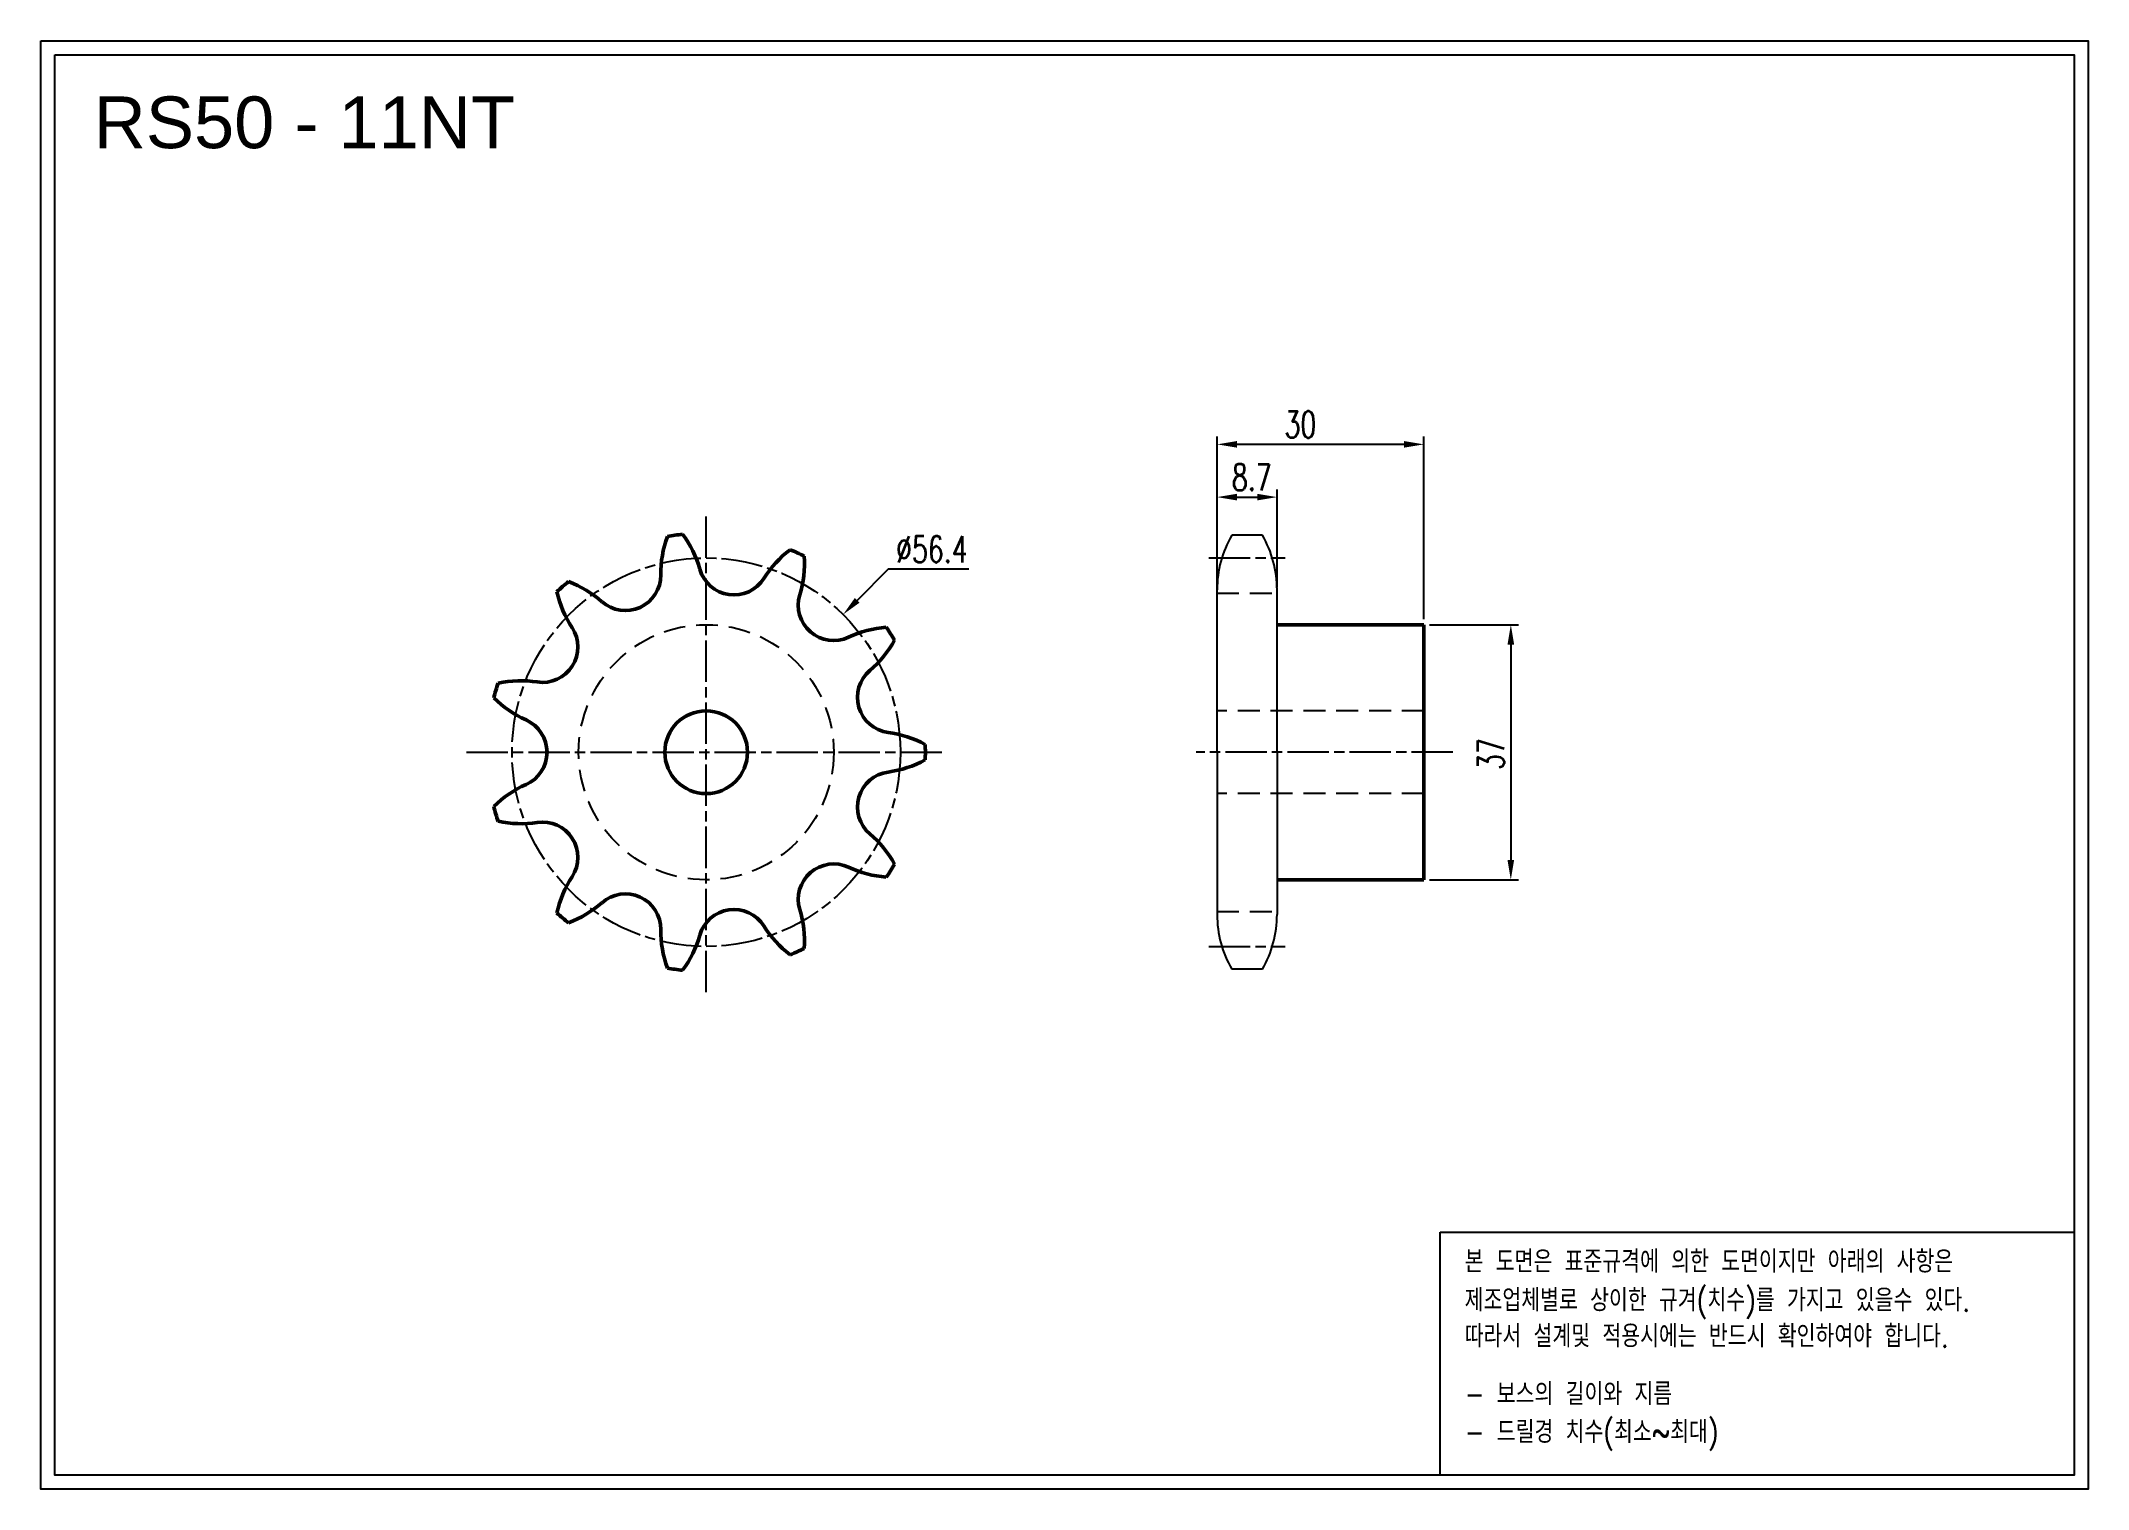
# Model space of a CAD drawing. Header units: millimetres. Extents: x 411 to 708, y 0 to 210.
import ezdxf

# ---------------------------------------------------------------- set-up
doc = ezdxf.new("R2010")
doc.units = ezdxf.units.MM
for name, pattern in [('AM_ISO08W050', [18, 12, -1.5, 3, -1.5]), ('AM_ISO08W050x2', [9, 6, -0.75, 1.5, -0.75]), ('HIDDEN', [9.525, 6.35, -3.175])]:
    doc.linetypes.add(name, pattern=pattern)
for name, color, linetype, lineweight in [('1', 7, 'Continuous', 50), ('22', 30, 'AM_ISO08W050', 25), ('VIS', 7, 'Continuous', 50)]:
    doc.layers.add(name, color=color, linetype=linetype, lineweight=lineweight)
doc.layers.add('HL', color=2, linetype='HIDDEN')
doc.layers.add('S-DIM', color=7, linetype='Continuous')
doc.styles.add('HAN', font='ROMANS.shx', dxfattribs={"width": 0.7, "bigfont": 'whgtxt.shx'})
doc.styles.add('HSG', font='SIMPLEX.shx', dxfattribs={"width": 0.7, "bigfont": 'HSG.shx'})
doc.styles.get("Standard").update_dxf_attribs({"font": 'arial.ttf'})
doc.dimstyles.new('APP4', dxfattribs={"dimscale": 1.6, "dimtxt": 2.4, "dimasz": 1.8, "dimexe": 0.7, "dimexo": 0.5, "dimgap": 0.6, "dimtad": 1, "dimtoh": 1, "dimdec": 1, "dimrnd": 0.01, "dimzin": 9, "dimdsep": 46, "dimtxsty": 'HSG', "dimcen": 0, "dimclrd": 1, "dimclre": 1, "dimclrt": 256, "dimazin": 2, "dimtp": 1, "dimtm": 1, "dimtfac": 0.5, "dimtdec": 1, "dimtofl": 0, "dimtmove": 0, "dimatfit": 3, "dimfxl": 0, "dimtvp": 1, "dimtolj": 2, "dimlwd": -1, "dimlwe": -1, "dimarcsym": 0})

# ---------------------------------------------------------------- blocks, each defined once
blk = doc.blocks.new('*D1')
at = {"layer": 'Defpoints', "color": 0, "transparency": 16777216}
for p in [(527.43, 126.83), (487.7, 86.88)]:
    blk.add_point(p, dxfattribs=at)
at = {"layer": 'S-DIM', "color": 1, "transparency": 16777216}
for p, q in [((533.96, 133.4), (529.46, 128.87)), ((545.68, 133.4), (533.96, 133.4))]:
    blk.add_line(p, q, dxfattribs=at)
blk.add_solid([(529.12, 129.21), (529.8, 128.53), (527.43, 126.83)], dxfattribs=at)
at = {"layer": 'S-DIM', "transparency": 16777216, "insert": (540.3, 136.28), "char_height": 3.84, "attachment_point": 5, "style": 'HSG'}
blk.add_mtext('\\A2;∅56.4', dxfattribs=at)
blk = doc.blocks.new('*D2')
at = {"layer": 'Defpoints', "color": 0, "transparency": 16777216}
for p in [(590.38, 143.85), (581.68, 129.94), (590.38, 129.94)]:
    blk.add_point(p, dxfattribs=at)
at = {"layer": 'S-DIM', "color": 1, "transparency": 16777216}
for p, q in [((581.68, 130.74), (581.68, 144.97)), ((584.56, 143.85), (587.5, 143.85)), ((590.38, 130.74), (590.38, 144.97))]:
    blk.add_line(p, q, dxfattribs=at)
for points in [[(584.56, 144.33), (584.56, 143.37), (581.68, 143.85)], [(587.5, 144.33), (587.5, 143.37), (590.38, 143.85)]]:
    blk.add_solid(points, dxfattribs=at)
at = {"layer": 'S-DIM', "transparency": 16777216, "insert": (586.71, 146.73), "char_height": 3.84, "attachment_point": 5, "style": 'HSG'}
blk.add_mtext('\\A2;8.7', dxfattribs=at)
blk = doc.blocks.new('*D3')
at = {"layer": 'Defpoints', "color": 0, "transparency": 16777216}
for p in [(581.68, 151.5), (581.68, 125.35), (611.68, 125.35)]:
    blk.add_point(p, dxfattribs=at)
at = {"layer": 'S-DIM', "color": 1, "transparency": 16777216}
for p, q in [((581.68, 126.15), (581.68, 152.62)), ((608.8, 151.5), (584.56, 151.5)), ((611.68, 126.15), (611.68, 152.62))]:
    blk.add_line(p, q, dxfattribs=at)
for points in [[(584.56, 151.98), (584.56, 151.02), (581.68, 151.5)], [(608.8, 151.98), (608.8, 151.02), (611.68, 151.5)]]:
    blk.add_solid(points, dxfattribs=at)
at = {"layer": 'S-DIM', "transparency": 16777216, "insert": (593.77, 154.38), "char_height": 3.84, "attachment_point": 5, "style": 'HSG'}
blk.add_mtext('\\A2;30', dxfattribs=at)
blk = doc.blocks.new('*D4')
at = {"layer": 'Defpoints', "color": 0, "transparency": 16777216}
for p in [(611.68, 125.35), (611.68, 88.35), (624.3, 88.35)]:
    blk.add_point(p, dxfattribs=at)
at = {"layer": 'S-DIM', "color": 1, "transparency": 16777216}
for p, q in [((612.48, 125.35), (625.42, 125.35)), ((624.3, 122.47), (624.3, 91.23)), ((612.48, 88.35), (625.42, 88.35))]:
    blk.add_line(p, q, dxfattribs=at)
for points in [[(623.82, 122.47), (624.78, 122.47), (624.3, 125.35)], [(623.82, 91.23), (624.78, 91.23), (624.3, 88.35)]]:
    blk.add_solid(points, dxfattribs=at)
at = {"layer": 'S-DIM', "transparency": 16777216, "insert": (621.42, 106.59), "char_height": 3.84, "attachment_point": 5, "rotation": 90, "style": 'HSG'}
blk.add_mtext('\\A2;37', dxfattribs=at)

msp = doc.modelspace()

# ---------------------------------------------------------------- linework, layer by layer
for p, q in [((588.26, 138.34), (583.81, 138.34)), ((581.68, 106.85), (581.68, 130.4)), ((590.38, 106.85), (590.38, 130.4)), ((581.68, 106.85), (581.68, 83.31)), ((590.38, 106.85), (590.38, 83.31)), ((588.26, 75.37), (583.81, 75.37))]:
    msp.add_line(p, q)
for points in [[(411.05, 210), (708.05, 210), (708.05, 0), (411.05, 0)], [(413.05, 208), (706.05, 208), (706.05, 2), (413.05, 2)]]:
    msp.add_lwpolyline(points, close=True)
at = {"color": 6}
msp.add_lwpolyline([(614.05, 37.25), (706.05, 37.25), (706.05, 2), (614.05, 2)], close=True, dxfattribs=at)
for centre, start, end in [((597.56, 130.4), 150, 180), ((574.51, 130.4), 0, 30), ((597.56, 83.31), 180, 210), ((574.51, 83.31), 330, 0)]:
    msp.add_arc(centre, 15.87, start, end)
at = {"layer": '1'}
msp.add_circle((507.56, 106.85), 6, dxfattribs=at)
for centre, radius, start, end in [((516.82, 132.69), 15.85, 159.8776, 180.4545), ((507.56, 106.85), 31.8, 96.1693, 100.1944), ((491.4, 129.04), 15.85, 15.9091, 36.486), ((529.32, 123.59), 15.85, 127.1504, 147.7273), ((507.56, 106.85), 31.8, 63.442, 67.4671), ((505.96, 134.25), 15.85, 343.1818, 3.7587), ((507.56, 106.85), 31.8, 128.8965, 132.9216), ((481.97, 116.78), 15.85, 48.6364, 69.2133), ((495.84, 132.53), 5.13, 228.6364, 0.4545), ((511.58, 134.79), 5.13, 195.9091, 327.7273), ((501.38, 133.59), 15.85, 192.6049, 213.1818), ((526.05, 128.18), 5.13, 163.1818, 295), ((483.82, 122.11), 5.13, 261.3636, 33.1818), ((534.91, 109.17), 15.85, 94.4231, 115), ((507.56, 106.85), 31.8, 30.7147, 34.7398), ((521.03, 130.77), 15.85, 310.4545, 331.0314), ((507.56, 106.85), 31.8, 161.6238, 165.6489), ((480.67, 101.37), 15.85, 81.3636, 101.9405), ((534.64, 114.8), 5.13, 130.4545, 262.2727), ((487.9, 126.01), 15.85, 225.3322, 245.9091), ((479.34, 106.85), 5.13, 294.0909, 65.9091), ((531.82, 94.01), 15.85, 61.6958, 82.2727), ((507.56, 106.85), 31.8, 357.9874, 2.0126), ((534.64, 98.9), 5.13, 97.7273, 229.5455), ((531.82, 119.69), 15.85, 277.7273, 298.3042), ((487.9, 87.7), 15.85, 114.0909, 134.6678), ((507.56, 106.85), 31.8, 194.3511, 198.3762), ((480.67, 112.34), 15.85, 258.0595, 278.6364), ((483.82, 91.59), 5.13, 326.8182, 98.6364), ((521.03, 82.94), 15.85, 28.9686, 49.5455), ((526.05, 85.52), 5.13, 65, 196.8182), ((534.91, 104.54), 15.85, 245, 265.5769), ((507.56, 106.85), 31.8, 325.2602, 329.2853), ((501.38, 80.11), 15.85, 146.8182, 167.3951), ((495.84, 81.18), 5.13, 359.5455, 131.3636), ((507.56, 106.85), 31.8, 227.0784, 231.1035), ((481.97, 96.93), 15.85, 290.7867, 311.3636), ((511.58, 78.92), 5.13, 32.2727, 164.0909), ((505.96, 79.45), 15.85, 356.2413, 16.8182), ((516.82, 81.01), 15.85, 179.5455, 200.1224), ((491.4, 84.67), 15.85, 323.514, 344.0909), ((529.32, 90.12), 15.85, 212.2727, 232.8496), ((507.56, 106.85), 31.8, 292.5329, 296.558), ((507.56, 106.85), 31.8, 259.8056, 263.8307)]:
    msp.add_arc(centre, radius, start, end, dxfattribs=at)
at = {"layer": '22', "linetype": 'AM_ISO08W050x2'}
for p, q in [((507.56, 72.06), (507.56, 141.65)), ((580.5, 135.03), (591.56, 135.03)), ((472.77, 106.85), (542.36, 106.85)), ((615.9, 106.85), (578.66, 106.85)), ((580.5, 78.68), (591.56, 78.68))]:
    msp.add_line(p, q, dxfattribs=at)
msp.add_circle((507.56, 106.85), 28.17, dxfattribs=at)
at = {"layer": 'HL', "ltscale": 0.5}
for p, q in [((581.68, 129.94), (590.38, 129.94)), ((611.68, 112.85), (581.68, 112.85)), ((611.68, 100.85), (581.68, 100.85)), ((581.68, 83.76), (590.38, 83.76))]:
    msp.add_line(p, q, dxfattribs=at)
msp.add_circle((507.56, 106.85), 18.5, dxfattribs=at)
at = {"layer": 'VIS'}
for p, q in [((611.68, 125.35), (590.38, 125.35)), ((611.68, 125.35), (611.68, 88.35)), ((611.68, 88.35), (590.38, 88.35))]:
    msp.add_line(p, q, dxfattribs=at)

# ---------------------------------------------------------------- texts
msp.add_text('RS50 - 11NT', height=7.5).set_placement((418.7, 194.45))
at = {"color": 6, "style": 'HAN', "width": 0.8}
for s, p in [('본 도면은 표준규격에 의한 도면이지만 아래의 사항은', (617.6, 31.37)), ('제조업체별로 상이한 규겨(치수)를 가지고 있을수 있다.', (617.6, 25.77)), ('따라서 설계및 적용시에는 반드시 확인하여야 합니다.', (617.6, 20.56)), ('- 보스의 길이와 지름', (617.6, 12.17)), ('- 드릴경 치수(최소~최대)', (617.6, 6.66))]:
    msp.add_text(s, height=3.2348, dxfattribs=at).set_placement(p)

# ---------------------------------------------------------------- dimensions: what is measured, and where the dimension line sits
at = {"layer": 'S-DIM', "color": 3}
for base, p1, p2, picture, middle in [((581.68, 151.5), (611.68, 125.35), (581.68, 125.35), '*D3', (593.77, 151.5)), ((590.38, 143.85), (581.68, 129.94), (590.38, 129.94), '*D2', (586.71, 143.85))]:
    dim = msp.add_linear_dim(base=base, p1=p1, p2=p2, dimstyle='APP4', dxfattribs=at)
    dim.commit()
    dim.dimension.update_dxf_attribs({"geometry": picture, "text_midpoint": middle, "dimtype": 128})
dim = msp.add_diameter_dim_2p(p1=(487.7, 86.88), p2=(527.43, 126.83), dimstyle='APP4', dxfattribs=at)
dim.commit()
dim.dimension.update_dxf_attribs({"geometry": '*D1', "text_midpoint": (540.3, 133.4), "dimtype": 131})
dim = msp.add_linear_dim(base=(624.3, 88.35), p1=(611.68, 125.35), p2=(611.68, 88.35), angle=90, dimstyle='APP4', dxfattribs=at)
dim.commit()
dim.dimension.update_dxf_attribs({"geometry": '*D4', "text_midpoint": (624.3, 106.59), "dimtype": 128})

doc.saveas('drawing.dxf')
